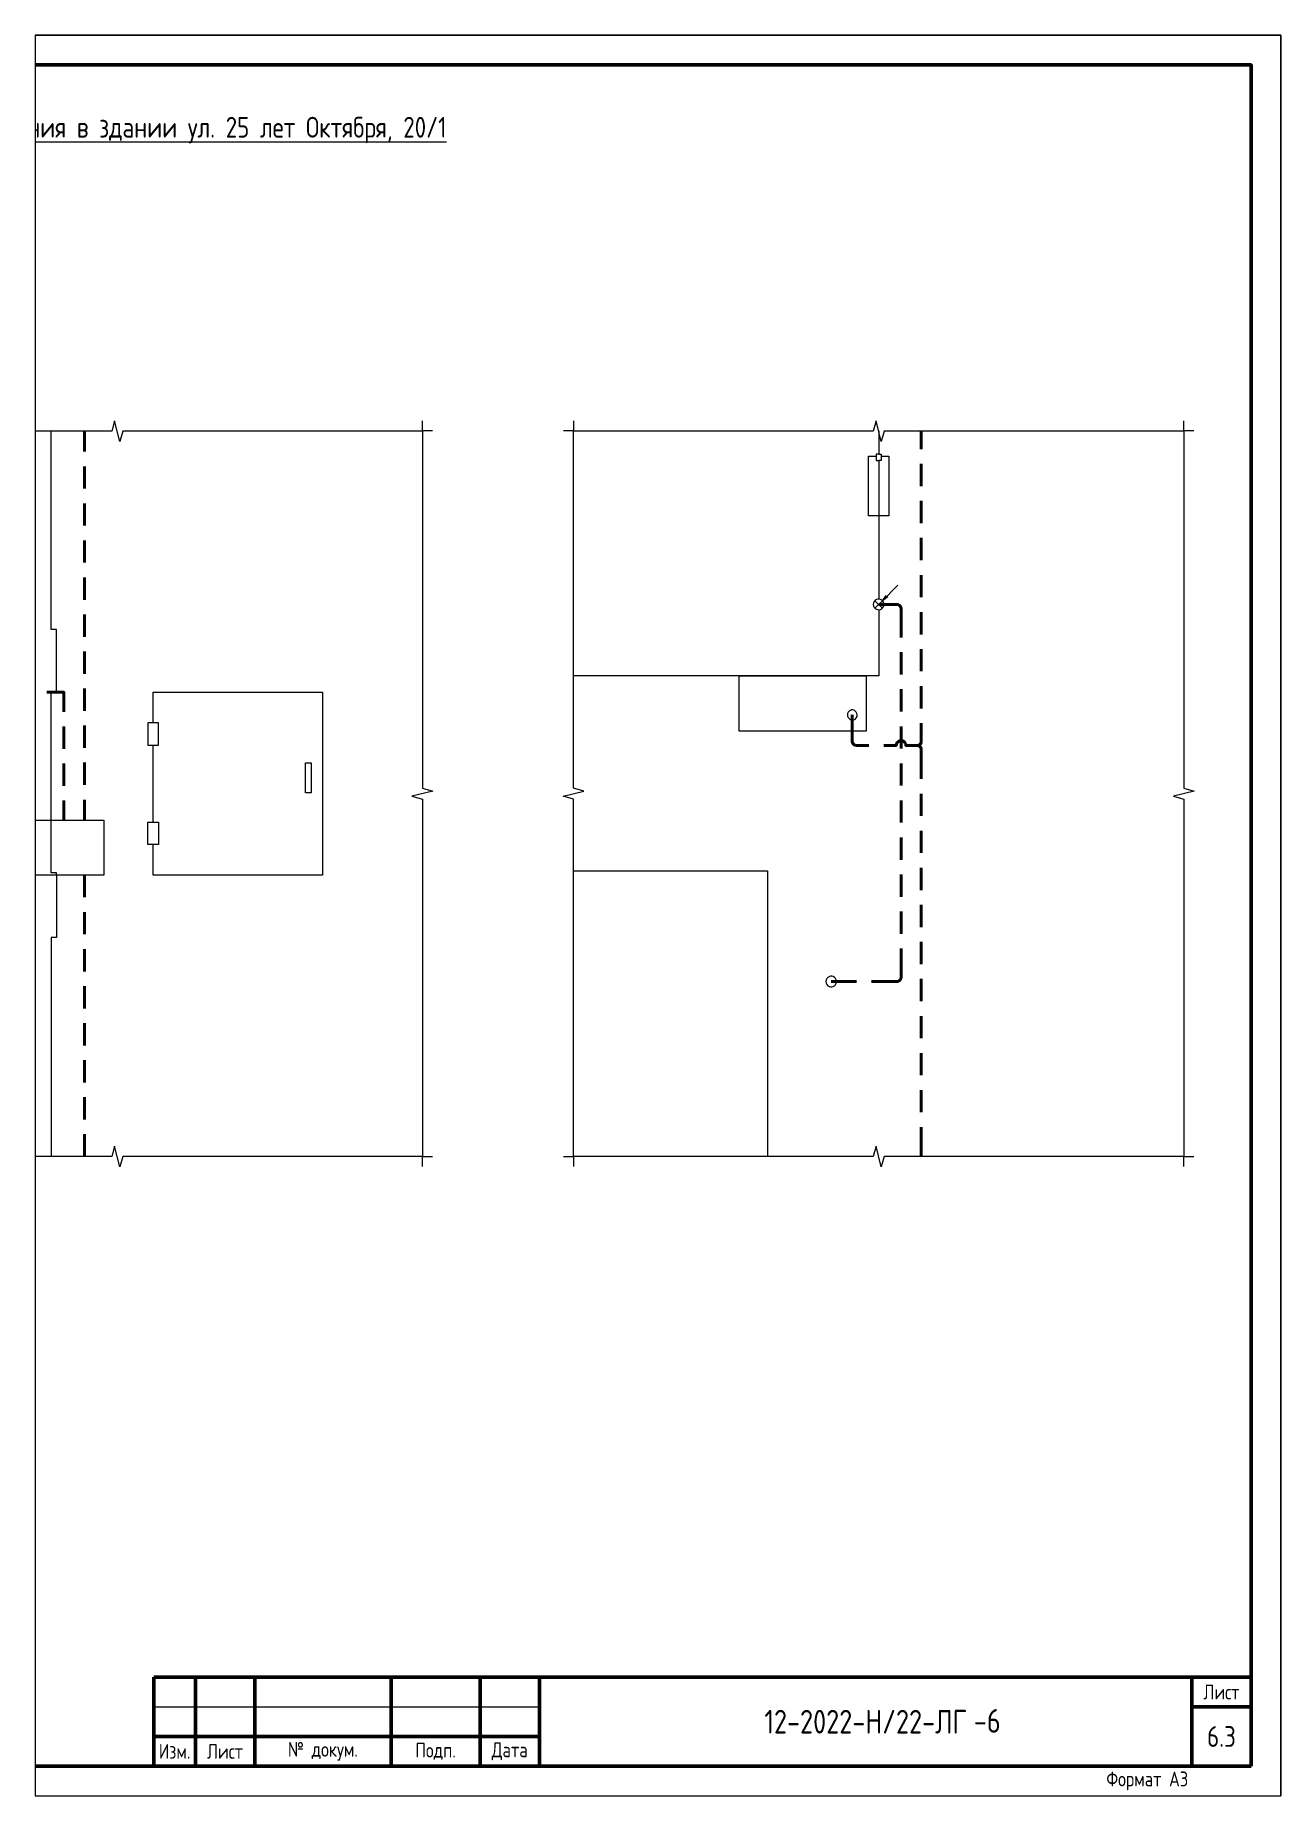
# Paper-space layout '7' of a CAD drawing. Header units: millimetres. Extents: x 0 to 210, y 0 to 297.
# The model-space entities are those that its viewports show. They can reach past a viewport. Long polylines and large blocks are cut down to what shows.
import ezdxf

# ---------------------------------------------------------------- set-up
doc = ezdxf.new("R2010")
doc.units = ezdxf.units.MM
doc.layers.add('(034) Оформление_0', color=7, linetype='Continuous', lineweight=9)
doc.layers.add('PDF _Геометрия', color=7, linetype='Continuous')
doc.layers.add('PDF _Сплошная заливка', color=7, linetype='Continuous')
doc.layers.add('ВЭ', color=7, linetype='Continuous', plot=False)
doc.layers.add('ВЭ_', color=7, linetype='Continuous', plot=False)
doc.styles.get("Standard").update_dxf_attribs({"font": 'gost.TTF'})

# ---------------------------------------------------------------- blocks, each defined once
blk = doc.blocks.new('*T325')
at = {"layer": '(034) Оформление_0', "lineweight": 60, "transparency": 16777216}
for p, q in [((0, 0), (185, 0)), ((0, 0), (0, -15)), ((7, 0), (7, -15)), ((17, 0), (17, -15)), ((40, 0), (40, -15)), ((55, 0), (55, -15)), ((65, 0), (65, -15)), ((175, 0), (175, -15)), ((185, 0), (185, -15)), ((175, -5), (185, -5)), ((0, -10), (65, -10)), ((0, -15), (185, -15))]:
    blk.add_line(p, q, dxfattribs=at)
at = {"layer": '(034) Оформление_0', "transparency": 16777216}
blk.add_line((0, -5), (65, -5), dxfattribs=at)
at = {"layer": '(034) Оформление_0', "color": 0, "lineweight": 60, "transparency": 16777216, "attachment_point": 5}
for s, insert, char_height, width in [('Лист', (180, -2.5), 2.5, 10), ('{\\fGOST|b0|i0|c0;12-2022-Н/22-ЛГ', (120, -7.5), 4, 110), ('Изм.', (3.5, -12.5), 2.5, 7), ('Лист', (12, -12.5), 2.5, 10), ('№ докум.', (28.5, -12.5), 2.5, 21), ('Подп.', (47.5, -12.5), 2.5, 15), ('Дата', (60, -12.5), 2.5, 10)]:
    blk.add_mtext(s, dxfattribs=dict(at, insert=insert, char_height=char_height, width=width))
blk = doc.blocks.new('*U324')
blk.add_blockref('*T325', (-185, 15))
blk = doc.blocks.new('*T387')
at = {"layer": '(034) Оформление_0', "color": 0, "lineweight": 60, "transparency": 16777216}
for p, q in [((0, 0), (0, 85)), ((0, 85), (12, 85)), ((5, 0), (5, 85)), ((12, 0), (12, 85)), ((0, 60), (12, 60)), ((0, 25), (12, 25)), ((0, 0), (12, 0))]:
    blk.add_line(p, q, dxfattribs=at)
at = {"layer": '(034) Оформление_0', "color": 0, "transparency": 16777216, "char_height": 2.5, "attachment_point": 5, "rotation": 90}
for s, insert, width in [('{\\C256;Взам.инв.№\\P}', (2.5, 72.5), 25), ('{\\C256;Подп. и дата\\P}', (2.5, 42.5), 35), ('{\\C256;Инв. №подл.\\P}', (2.5, 12.5), 25)]:
    blk.add_mtext(s, dxfattribs=dict(at, insert=insert, width=width))
blk = doc.blocks.new('*U386')
at = {"layer": '(034) Оформление_0'}
blk.add_lwpolyline([(210, 297), (0, 297), (0, 0), (210, 0)], close=True, dxfattribs=at)
at = {"layer": '(034) Оформление_0', "lineweight": 60}
blk.add_lwpolyline([(205, 5), (205, 292), (20, 292), (20, 5)], close=True, dxfattribs=at)
for name, p in [('*T387', (8, 5)), ('*U324', (205, 5))]:
    blk.add_blockref(name, p)
at = {"insert": (187.5, 2.5), "char_height": 2.5, "width": 35, "attachment_point": 5}
blk.add_mtext('Формат А4', dxfattribs=at)
blk = doc.blocks.new('А3_мал_штамп')
at = {"layer": '(034) Оформление_0'}
blk.add_lwpolyline([(420, 297), (0, 297), (0, 0), (420, 0)], close=True, dxfattribs=at)
at = {"layer": '(034) Оформление_0', "lineweight": 60}
blk.add_lwpolyline([(415, 5), (415, 292), (20, 292), (20, 5)], close=True, dxfattribs=at)
blk.add_blockref('*U324', (415, 5))
at = {"insert": (397.5, 2.5), "char_height": 2.5, "width": 35, "attachment_point": 5}
blk.add_mtext('Формат А3', dxfattribs=at)

msp = doc.modelspace()

# ---------------------------------------------------------------- linework, layer by layer
at = {"layer": 'PDF _Геометрия', "lineweight": 25}
for points in [[(2954.04, -880.7), (2953.52, -882.43), (2952.67, -878.94), (2952.18, -880.7)], [(3006.25, -880.67), (3004.55, -880.67), (3004.55, -878.98)], [(3030.03, -878.98), (3030.03, -880.67), (3028.32, -880.67)], [(3082.43, -880.7), (3081.92, -882.43), (3081.05, -878.94), (3080.58, -880.7)], [(3134.65, -880.67), (3132.94, -880.67), (3132.94, -878.98)], [(2901.63, -940.92), (2901.63, -880.67), (2952.18, -880.67)], [(2938.05, -880.67), (2938.05, -914.19), (2937.14, -914.19), (2937.14, -924.75), (2937.1, -924.41), (2936.95, -924.1)], [(2941.96, -946.31), (2941.96, -924.75), (2942.87, -924.75), (2942.87, -914.19), (2941.96, -914.19), (2941.96, -880.67)], [(2954.04, -880.67), (3004.55, -880.67), (3004.55, -940.92), (3006.31, -941.45), (3002.8, -942.29), (3004.55, -942.78), (3004.55, -1003.05), (2954.04, -1003.05)], [(3080.58, -1003.05), (3030.03, -1003.05), (3030.03, -942.78), (3028.28, -942.29), (3031.77, -941.45), (3030.03, -940.92), (3030.03, -880.67), (3080.58, -880.67)], [(3081.49, -880.67), (3081.49, -884.59), (3081.09, -884.59), (3081.09, -885.65), (3081.49, -885.65), (3081.49, -909.03)], [(3082.43, -880.67), (3132.94, -880.67), (3132.94, -940.92)], [(3081.88, -884.93), (3083.19, -884.93), (3083.19, -894.98), (3079.78, -894.98), (3079.78, -884.93), (3081.09, -884.93)], [(3081.49, -884.59), (3081.88, -884.59), (3081.88, -885.65), (3081.49, -885.65)], [(3083.02, -908.67), (3082.11, -909.3), (3080.86, -910.57)], [(3084.71, -906.7), (3082.11, -909.3), (3082.74, -908.42)], [(3081.49, -910.83), (3081.49, -922), (3030.03, -922)], [(3080.63, -909.66), (3080.58, -909.94), (3080.63, -910.21)], [(3080.86, -909.3), (3082.11, -910.57)], [(3082.21, -910.47), (3082.34, -910.21), (3082.38, -909.94), (3082.34, -909.66), (3082.21, -909.41)], [(2938.05, -924.75), (2938.05, -946.31)], [(2959.19, -929.89), (2959.19, -924.75), (2987.71, -924.75), (2987.71, -955.58), (2959.19, -955.58), (2959.19, -950.44)], [(2959.19, -946.65), (2959.19, -933.7)], [(3132.96, -940.92), (3134.69, -941.45), (3131.2, -942.29), (3132.96, -942.78)], [(2952.18, -1003.05), (2901.63, -1003.05), (2901.63, -942.78)], [(3132.94, -942.78), (3132.94, -1003.05), (3082.43, -1003.05)], [(2938.05, -1003.05), (2938.05, -966.14), (2937.14, -966.14), (2937.14, -955.58)], [(2942.87, -955.58), (2942.87, -966.14), (2941.96, -966.14), (2941.96, -1003.05), (2939.93, -1003.05)], [(3030.03, -954.86), (3062.77, -954.86), (3062.77, -1003.05)], [(3072.63, -973.27), (3072.59, -973.55), (3072.63, -973.82)], [(3074.21, -974.08), (3074.34, -973.82), (3074.38, -973.55), (3074.34, -973.27), (3074.21, -973.04)], [(2954.04, -1003.07), (2953.52, -1004.8), (2952.67, -1001.31), (2952.18, -1003.07)], [(3004.55, -1004.76), (3004.55, -1003.05), (3006.25, -1003.05)], [(3028.32, -1003.05), (3030.03, -1003.05), (3030.03, -1004.76)], [(3082.43, -1003.07), (3081.92, -1004.8), (3081.05, -1001.31), (3080.58, -1003.07)], [(3132.94, -1004.76), (3132.94, -1003.05), (3134.65, -1003.05)]]:
    msp.add_lwpolyline(points, dxfattribs=at)
at = {"layer": 'PDF _Геометрия', "color": 1, "lineweight": 50}
for points in [[(2947.59, -884.12), (2947.59, -880.67)], [(3088.67, -883.74), (3088.67, -880.67)], [(2947.59, -890.39), (2947.59, -886.64)], [(3088.67, -889.99), (3088.67, -886.24)], [(2947.59, -896.63), (2947.59, -892.88)], [(3088.67, -896.23), (3088.67, -892.48)], [(2947.59, -902.87), (2947.59, -899.13)], [(3088.67, -902.47), (3088.67, -898.72)], [(2947.59, -909.14), (2947.59, -905.37)], [(3088.67, -908.73), (3088.67, -904.99)], [(2947.59, -915.38), (2947.59, -911.63)], [(3081.49, -909.94), (3084.56, -909.94), (3084.77, -909.96), (3084.96, -910.07), (3085.13, -910.21), (3085.22, -910.43), (3085.26, -910.64), (3085.26, -915.5)], [(3088.67, -914.98), (3088.67, -911.23)], [(3088.67, -921.22), (3088.67, -917.47)], [(2947.59, -921.62), (2947.59, -917.87)], [(3085.26, -918), (3085.26, -921.75)], [(2935.85, -924.75), (2938.72, -924.75)], [(2941.24, -924.75), (2944.12, -924.75), (2944.12, -928.03)], [(2947.59, -927.86), (2947.59, -924.12)], [(3085.26, -924.24), (3085.26, -927.99)], [(3088.67, -927.48), (3088.67, -923.72)], [(3077.03, -928.58), (3077.03, -933.03), (3077.07, -933.24), (3077.18, -933.43), (3077.33, -933.6), (3077.52, -933.68), (3077.75, -933.72), (3079.84, -933.72)], [(2944.12, -930.53), (2944.12, -934.3)], [(2947.59, -934.13), (2947.59, -930.38)], [(3085.26, -930.51), (3085.26, -934.25)], [(3086.04, -933.47), (3086.06, -933.72), (3087.97, -933.72), (3088.2, -933.68), (3088.39, -933.6), (3088.54, -933.43), (3088.65, -933.24), (3088.67, -933.03), (3088.67, -929.98)], [(3082.34, -933.72), (3084.46, -933.72), (3084.48, -933.47)], [(3087.97, -933.72), (3088.2, -933.75), (3088.39, -933.85), (3088.54, -934.02), (3088.65, -934.21), (3088.67, -934.42), (3088.67, -939.37)], [(2944.12, -936.79), (2944.12, -940.54)], [(2947.59, -940.37), (2947.59, -936.62)], [(3085.26, -936.75), (3085.26, -940.5)], [(2944.12, -943.03), (2944.12, -946.31)], [(2947.59, -946.31), (2947.59, -942.87)], [(3085.26, -942.99), (3085.26, -946.74)], [(3088.67, -941.87), (3088.67, -945.62)], [(3085.26, -949.23), (3085.26, -953)], [(3088.67, -948.11), (3088.67, -951.86)], [(2947.59, -955.58), (2947.59, -959.33)], [(3085.26, -955.5), (3085.26, -959.24)], [(3088.67, -954.36), (3088.67, -958.12)], [(2947.59, -961.83), (2947.59, -965.57)], [(3085.26, -961.74), (3085.26, -965.49)], [(3088.67, -960.62), (3088.67, -964.36)], [(2947.59, -968.07), (2947.59, -971.83)], [(3085.26, -967.98), (3085.26, -972.85), (3085.22, -973.08), (3085.13, -973.27), (3084.96, -973.42), (3084.77, -973.53), (3084.56, -973.55), (3080.27, -973.55)], [(3088.67, -966.86), (3088.67, -970.61)], [(3077.77, -973.55), (3073.47, -973.55)], [(3088.67, -973.1), (3088.67, -976.85)], [(2947.59, -974.33), (2947.59, -978.08)], [(3088.67, -979.37), (3088.67, -983.11)], [(2947.59, -980.57), (2947.59, -984.32)], [(3088.67, -985.61), (3088.67, -989.35)], [(2947.59, -986.82), (2947.59, -990.56)], [(3088.67, -991.85), (3088.67, -995.6)], [(2947.59, -993.06), (2947.59, -996.82)], [(2947.59, -999.32), (2947.59, -1003.05)], [(3088.67, -998.09), (3088.67, -1003.05)]]:
    msp.add_lwpolyline(points, dxfattribs=at)
at = {"layer": 'PDF _Геометрия', "lineweight": 25}
for points in [[(3057.94, -931.29), (3057.94, -922), (3079.38, -922), (3079.38, -931.29)], [(2960.08, -933.7), (2960.08, -929.89), (2958.28, -929.89), (2958.28, -933.7)], [(2985.81, -936.64), (2985.81, -941.74), (2984.85, -941.74), (2984.85, -936.64)], [(2929.41, -955.58), (2929.41, -946.31), (2950.83, -946.31), (2950.83, -955.58)], [(2960.08, -946.65), (2960.08, -950.44), (2958.28, -950.44), (2958.28, -946.65)]]:
    msp.add_lwpolyline(points, close=True, dxfattribs=at)
at = {"layer": 'PDF _Геометрия', "color": 1, "lineweight": 25}
msp.add_lwpolyline([(2938.05, -924.75), (2937.14, -924.75)], dxfattribs=at)
at = {"layer": 'PDF _Геометрия', "lineweight": 25}
msp.add_lwpolyline([(3076.25, -928.33, 1.15676), (3077.88, -928.58), (3077.83, -928.33), (3077.71, -928.1)], format="xyb", dxfattribs=at)
at = {"layer": 'PDF _Геометрия', "color": 8, "lineweight": 25, "true_color": 0x808080}
for points in [[(2937.14, -955.58), (2937.14, -955.2), (2938.05, -955.2), (2938.05, -946.31)], [(2942.87, -955.58), (2942.87, -955.2), (2941.96, -955.2), (2941.96, -946.31)]]:
    msp.add_lwpolyline(points, dxfattribs=at)
at = {"layer": 'PDF _Геометрия', "lineweight": 25}
for points in [[(3082.21, -909.41), (3081.76, -908.79), (3080.87, -908.95), (3080.63, -909.66)], [(3080.63, -910.21), (3080.86, -910.89), (3081.73, -911.06), (3082.21, -910.47)], [(3077.71, -928.1), (3077.32, -927.52), (3076.49, -927.65), (3076.25, -928.33)], [(3074.21, -973.04), (3073.76, -972.44), (3072.91, -972.57), (3072.63, -973.27)], [(3072.63, -973.82), (3072.88, -974.55), (3073.76, -974.68), (3074.21, -974.08)]]:
    msp.add_open_spline(points, degree=3, dxfattribs=at)
at = {"layer": 'PDF _Геометрия', "color": 1, "lineweight": 50}
msp.add_open_spline([(3086.04, -933.47), (3085.74, -932.71), (3084.78, -932.71), (3084.48, -933.47)], degree=3, dxfattribs=at)
at = {"layer": 'PDF _Сплошная заливка', "lineweight": 50, "transparency": 33554559}
for points in [[(3083.31, -889.94), (3083.19, -889.94), (3083.31, -889.92)], [(2944.23, -924.69), (2944.12, -924.75), (2944.21, -924.65)], [(3073.54, -973.67), (3073.47, -973.55), (3073.58, -973.65)]]:
    msp.add_solid(points, dxfattribs=at)
at = {"layer": 'PDF _Сплошная заливка', "lineweight": 25, "transparency": 33554559}
for points in [[(3081.41, -909.83), (3081.49, -909.94), (3081.39, -909.86)], [(2947.7, -913.58), (2947.59, -913.49), (2947.72, -913.56)], [(3068.59, -921.9), (3068.65, -922), (3068.54, -921.94)], [(2973.45, -955.71), (2973.45, -955.58), (2973.49, -955.71)], [(2947.7, -979.41), (2947.59, -979.32), (2947.72, -979.37)]]:
    msp.add_solid(points, dxfattribs=at)
at = {"layer": 'ВЭ'}
for points in [[(2729.28, -813.91), (2939.28, -813.91), (2939.28, -516.91), (2729.28, -516.91)], [(3149.28, -813.91), (3359.28, -813.91), (3359.28, -516.91), (3149.28, -516.91)], [(2729.28, -813.91), (3149.28, -813.91), (3149.28, -1110.91), (2729.28, -1110.91)], [(3149.28, -813.91), (3569.28, -813.91), (3569.28, -1110.91), (3149.28, -1110.91)]]:
    msp.add_lwpolyline(points, close=True, dxfattribs=at)

# ---------------------------------------------------------------- block references
for name, p in [('*U386', (2729.28, -813.91)), ('*U386', (3149.28, -813.91)), ('А3_мал_штамп', (2729.28, -1110.91)), ('А3_мал_штамп', (3149.28, -1110.91))]:
    msp.add_blockref(name, p)

# ---------------------------------------------------------------- texts
at = {"layer": '(034) Оформление_0', "insert": (2946.05, -829.91), "char_height": 3.5, "attachment_point": 5}
msp.add_mtext('{\\LСхема расположения оборудования в здании ул. 25 лет Октября, 20/1}', dxfattribs=at)
at = {"layer": '(034) Оформление_0'}
for s, insert, char_height, width, attachment_point in [('-6', (3097.53, -1098.27), 4, 36.751, 4), ('6.3', (3139.28, -1100.91), 3.5, 10, 5)]:
    msp.add_mtext(s, dxfattribs=dict(at, insert=insert, char_height=char_height, width=width, attachment_point=attachment_point))

psp = doc.layouts.new('7')

# ---------------------------------------------------------------- viewports
at = {"layer": 'ВЭ_'}
psp.add_viewport(center=(105, 148.5), size=(210, 297), view_center_point=(3044.28, -962.41), view_height=297, dxfattribs=at)

doc.saveas('drawing.dxf')
